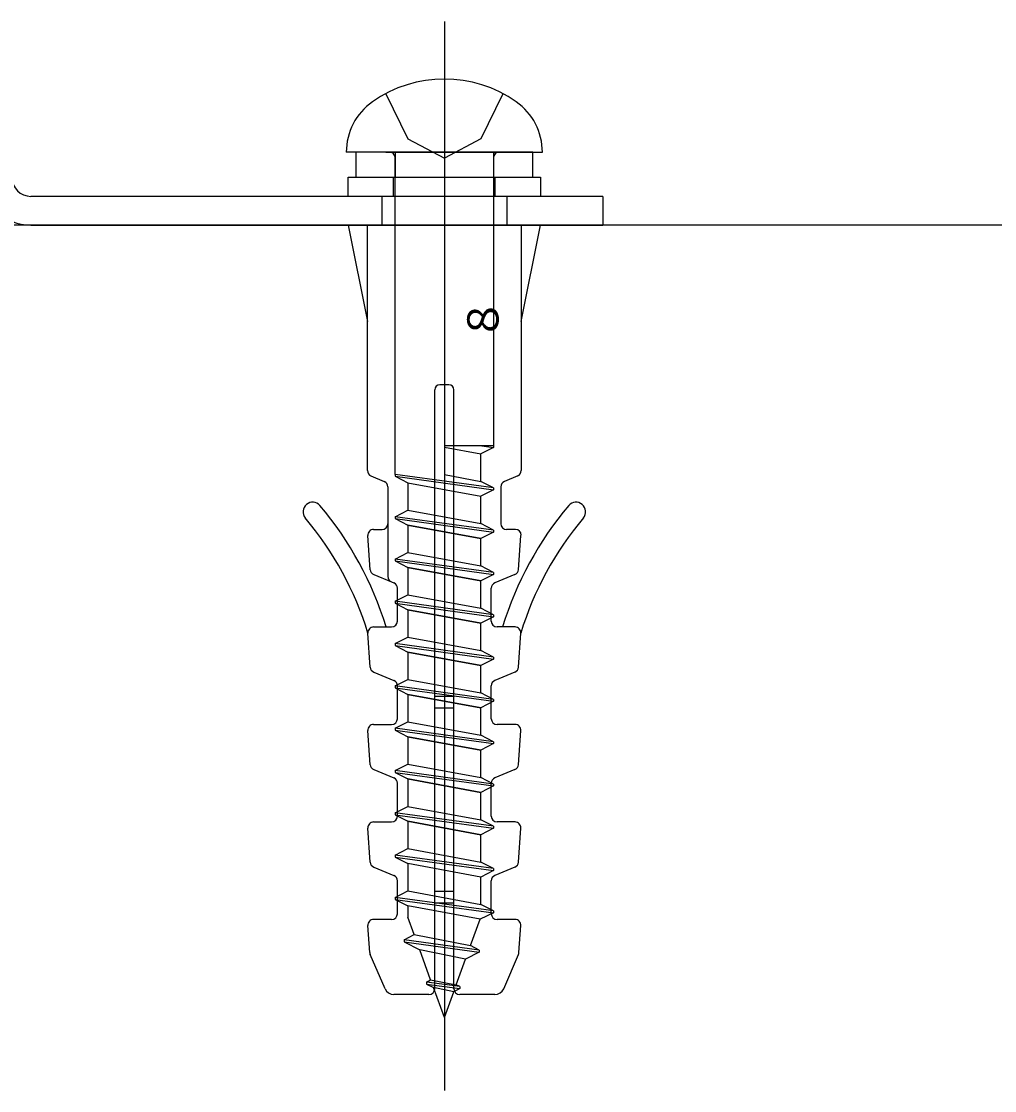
# Model space of a CAD drawing. Units: millimetres, scale not verified. Extents: x -875 to 875, y -1318 to 1308.
# Drawn here: x -717.5 to -666.9, y -1163 to -1107.4 of the extents above; entities that cross this region are included whole.
import ezdxf
from ezdxf.enums import TextEntityAlignment as Align

# ---------------------------------------------------------------- set-up
doc = ezdxf.new("R2010")
doc.units = ezdxf.units.MM
doc.header["$LTSCALE"] = 8
for name, color, linetype in [('0-4_YKK_12', 2, 'Continuous'), ('0-5_YKK_13', 4, 'Continuous'), ('0-8_YSS_K', 3, 'Continuous')]:
    doc.layers.add(name, color=color, linetype=linetype)
doc.styles.add('ＭＳ ゴシック', font='')
doc.styles.get('ＭＳ ゴシック').set_extended_font_data('MS Gothic')

msp = doc.modelspace()

# ---------------------------------------------------------------- linework, layer by layer
at = {"layer": '0-4_YKK_12'}
for p, q in [((-695.5, -1107.4), (-695.5, -1162.201)), ((-695.5, -1113), (-695.5, -1163))]:
    msp.add_line(p, q, dxfattribs=at)
at = {"layer": '0-5_YKK_13'}
for p, q in [((-698.55, -1114.2), (-700.6, -1114.2)), ((-698.55, -1114.2), (-690.4, -1114.2)), ((-698.05, -1114.2), (-698.05, -1115.5)), ((-692.95, -1114.2), (-692.95, -1115.5)), ((-698.05, -1130.957), (-698.05, -1114.5)), ((-692.95, -1114.5), (-692.95, -1129.454)), ((-698.15, -1116.5), (-698.15, -1115.5)), ((-692.85, -1116.5), (-692.85, -1115.5)), ((-687.25, -1116.5), (-717, -1116.5)), ((-698.75, -1116.5), (-698.75, -1118)), ((-692.25, -1116.5), (-692.25, -1118)), ((-687.25, -1116.5), (-687.25, -1118)), ((-717, -1118), (-687.25, -1118)), ((-700.5, -1118), (-690.5, -1118)), ((-700.5, -1118), (-699.5, -1123)), ((-699.5, -1130.76), (-699.5, -1118)), ((-691.5, -1118), (-691.5, -1130.76)), ((-691.5, -1123), (-690.5, -1118)), ((-695.26, -1126.3), (-695.74, -1126.3)), ((-696, -1157.7), (-696, -1126.56)), ((-695, -1157.7), (-695, -1126.56)), ((-695.5, -1129.457), (-692.95, -1129.457)), ((-695.5, -1129.457), (-695.5, -1130.968)), ((-695.5, -1129.545), (-693.6, -1129.895)), ((-693.679, -1129.457), (-692.95, -1129.557)), ((-692.95, -1129.557), (-693.6, -1129.895)), ((-692.95, -1129.457), (-692.95, -1129.557)), ((-693.6, -1131.318), (-693.6, -1129.895)), ((-699.315, -1131.037), (-698.625, -1131.325)), ((-698.05, -1130.957), (-698.05, -1131.057)), ((-692.95, -1131.657), (-698.05, -1130.957)), ((-698.05, -1131.057), (-697.4, -1131.395)), ((-698.05, -1131.057), (-692.95, -1131.757)), ((-697.4, -1131.395), (-697.4, -1132.818)), ((-697.4, -1131.395), (-693.6, -1132.095)), ((-695.5, -1130.968), (-693.6, -1131.318)), ((-692.95, -1131.657), (-693.6, -1131.318)), ((-691.685, -1131.037), (-692.375, -1131.325)), ((-698.44, -1131.602), (-698.44, -1136.272)), ((-692.56, -1131.602), (-692.56, -1133.52)), ((-693.6, -1133.518), (-693.6, -1132.095)), ((-698.05, -1133.157), (-697.4, -1132.818)), ((-697.4, -1132.818), (-693.6, -1133.518)), ((-698.05, -1133.157), (-698.05, -1133.257)), ((-692.95, -1133.857), (-698.05, -1133.157)), ((-698.05, -1133.257), (-697.4, -1133.595)), ((-698.05, -1133.257), (-692.95, -1133.957)), ((-697.4, -1133.595), (-697.4, -1135.018)), ((-692.95, -1133.857), (-693.6, -1133.518)), ((-699.354, -1135.912), (-699.478, -1134.141)), ((-699.178, -1133.82), (-698.74, -1133.82)), ((-692.95, -1133.957), (-693.6, -1134.295)), ((-692.95, -1133.857), (-692.95, -1133.957)), ((-691.8, -1133.82), (-692.26, -1133.82)), ((-691.646, -1135.912), (-691.522, -1134.141)), ((-693.6, -1135.718), (-693.6, -1134.295)), ((-698.05, -1135.357), (-697.4, -1135.018)), ((-697.4, -1135.018), (-693.6, -1135.718)), ((-698.05, -1135.357), (-698.05, -1135.457)), ((-692.95, -1136.057), (-698.05, -1135.357)), ((-698.05, -1135.457), (-697.4, -1135.795)), ((-698.05, -1135.457), (-692.95, -1136.157)), ((-697.4, -1135.795), (-697.4, -1137.218)), ((-693.6, -1136.495), (-697.4, -1135.795)), ((-697.4, -1135.795), (-693.6, -1136.495)), ((-692.95, -1136.057), (-693.6, -1135.718)), ((-699.17, -1136.168), (-698.255, -1136.549)), ((-692.95, -1136.157), (-693.6, -1136.495)), ((-692.95, -1136.057), (-692.95, -1136.157)), ((-691.83, -1136.168), (-692.875, -1136.603)), ((-698.255, -1136.549), (-698.125, -1136.603)), ((-697.94, -1138.59), (-697.94, -1136.88)), ((-693.06, -1138.59), (-693.06, -1136.88)), ((-698.05, -1137.557), (-697.4, -1137.218)), ((-692.95, -1138.257), (-698.05, -1137.557)), ((-697.4, -1137.218), (-693.6, -1137.918)), ((-698.05, -1137.657), (-692.95, -1138.357)), ((-697.4, -1137.995), (-697.4, -1139.418)), ((-693.6, -1138.695), (-697.4, -1137.995)), ((-697.4, -1137.995), (-693.6, -1138.695)), ((-692.95, -1138.357), (-693.6, -1138.695)), ((-692.95, -1138.257), (-692.95, -1138.357)), ((-699.354, -1140.982), (-699.478, -1139.211)), ((-699.178, -1138.89), (-698.24, -1138.89)), ((-693.6, -1140.118), (-693.6, -1138.695)), ((-691.822, -1138.89), (-692.76, -1138.89)), ((-691.646, -1140.982), (-691.522, -1139.211)), ((-698.05, -1139.757), (-697.4, -1139.418)), ((-692.95, -1140.457), (-698.05, -1139.757)), ((-697.4, -1139.418), (-693.6, -1140.118)), ((-698.05, -1139.857), (-692.95, -1140.557)), ((-697.4, -1140.195), (-697.4, -1141.618)), ((-693.6, -1140.895), (-697.4, -1140.195)), ((-697.4, -1140.195), (-693.6, -1140.895)), ((-692.95, -1140.457), (-693.6, -1140.118)), ((-693.6, -1142.318), (-693.6, -1140.895)), ((-699.17, -1141.238), (-698.125, -1141.673)), ((-691.83, -1141.238), (-692.875, -1141.673)), ((-698.05, -1141.957), (-697.4, -1141.618)), ((-698.05, -1141.957), (-698.05, -1142.057)), ((-692.95, -1142.657), (-698.05, -1141.957)), ((-697.94, -1143.66), (-697.94, -1141.95)), ((-697.4, -1141.618), (-693.6, -1142.318)), ((-693.06, -1143.66), (-693.06, -1141.95)), ((-698.05, -1142.057), (-697.4, -1142.395)), ((-698.05, -1142.057), (-692.95, -1142.757)), ((-697.4, -1142.395), (-697.4, -1143.818)), ((-693.6, -1143.095), (-697.4, -1142.395)), ((-697.4, -1142.395), (-693.6, -1143.095)), ((-695, -1142.505), (-696, -1142.505)), ((-692.95, -1142.657), (-693.6, -1142.318)), ((-695, -1143.105), (-696, -1143.105)), ((-692.95, -1142.757), (-693.6, -1143.095)), ((-693.6, -1144.518), (-693.6, -1143.095)), ((-692.95, -1142.657), (-692.95, -1142.757)), ((-699.178, -1143.96), (-698.24, -1143.96)), ((-698.05, -1144.157), (-697.4, -1143.818)), ((-698.05, -1144.157), (-698.05, -1144.257)), ((-692.95, -1144.857), (-698.05, -1144.157)), ((-697.4, -1143.818), (-693.6, -1144.518)), ((-691.822, -1143.96), (-692.76, -1143.96)), ((-699.354, -1146.052), (-699.478, -1144.281)), ((-698.05, -1144.257), (-697.4, -1144.595)), ((-698.05, -1144.257), (-692.95, -1144.957)), ((-697.4, -1144.595), (-697.4, -1146.018)), ((-693.6, -1145.295), (-697.4, -1144.595)), ((-697.4, -1144.595), (-693.6, -1145.295)), ((-692.95, -1144.857), (-693.6, -1144.518)), ((-691.646, -1146.052), (-691.522, -1144.281)), ((-693.6, -1146.718), (-693.6, -1145.295)), ((-699.17, -1146.308), (-698.125, -1146.743)), ((-698.05, -1146.357), (-697.4, -1146.018)), ((-698.05, -1146.357), (-698.05, -1146.457)), ((-692.95, -1147.057), (-698.05, -1146.357)), ((-698.05, -1146.457), (-697.4, -1146.795)), ((-698.05, -1146.457), (-692.95, -1147.157)), ((-697.4, -1146.018), (-693.6, -1146.718)), ((-691.83, -1146.308), (-692.875, -1146.743)), ((-697.94, -1148.73), (-697.94, -1147.02)), ((-697.4, -1146.795), (-697.4, -1148.218)), ((-693.6, -1147.495), (-697.4, -1146.795)), ((-697.4, -1146.795), (-693.6, -1147.495)), ((-692.95, -1147.057), (-693.6, -1146.718)), ((-693.06, -1148.73), (-693.06, -1147.02)), ((-692.95, -1147.157), (-693.6, -1147.495)), ((-693.6, -1148.918), (-693.6, -1147.495)), ((-692.95, -1147.057), (-692.95, -1147.157)), ((-698.05, -1148.557), (-697.4, -1148.218)), ((-692.95, -1149.257), (-698.05, -1148.557)), ((-698.05, -1148.657), (-692.95, -1149.357)), ((-697.4, -1148.218), (-693.6, -1148.918)), ((-699.178, -1149.03), (-698.24, -1149.03)), ((-697.4, -1148.995), (-697.4, -1150.418)), ((-693.6, -1149.695), (-697.4, -1148.995)), ((-697.4, -1148.995), (-693.6, -1149.695)), ((-692.95, -1149.257), (-693.6, -1148.918)), ((-691.822, -1149.03), (-692.76, -1149.03)), ((-699.354, -1151.122), (-699.478, -1149.351)), ((-692.95, -1149.357), (-693.6, -1149.695)), ((-693.6, -1151.118), (-693.6, -1149.695)), ((-692.95, -1149.257), (-692.95, -1149.357)), ((-691.646, -1151.122), (-691.522, -1149.351)), ((-698.05, -1150.757), (-697.4, -1150.418)), ((-698.05, -1150.757), (-698.05, -1150.857)), ((-692.95, -1151.457), (-698.05, -1150.757)), ((-698.05, -1150.857), (-697.4, -1151.195)), ((-698.05, -1150.857), (-692.95, -1151.557)), ((-697.4, -1150.418), (-693.6, -1151.118)), ((-699.17, -1151.378), (-698.125, -1151.813)), ((-697.4, -1151.195), (-697.4, -1152.618)), ((-693.6, -1151.895), (-697.4, -1151.195)), ((-692.95, -1151.457), (-693.6, -1151.118)), ((-691.83, -1151.378), (-692.875, -1151.813)), ((-693.6, -1153.318), (-693.6, -1151.895)), ((-697.94, -1153.8), (-697.94, -1152.09)), ((-693.06, -1153.8), (-693.06, -1152.09)), ((-698.05, -1152.957), (-697.4, -1152.618)), ((-698.05, -1152.957), (-698.05, -1153.057)), ((-692.95, -1153.657), (-698.05, -1152.957)), ((-698.05, -1153.057), (-697.4, -1153.395)), ((-698.05, -1153.057), (-692.95, -1153.757)), ((-697.4, -1152.618), (-693.6, -1153.318)), ((-695, -1152.645), (-696, -1152.645)), ((-697.4, -1153.395), (-697.4, -1153.981)), ((-693.639, -1154.088), (-697.4, -1153.395)), ((-695, -1153.245), (-696, -1153.245)), ((-692.95, -1153.657), (-693.6, -1153.318)), ((-692.95, -1153.657), (-692.95, -1153.757)), ((-698.24, -1154.1), (-699.178, -1154.1)), ((-697.072, -1154.883), (-697.4, -1153.981)), ((-694.138, -1155.459), (-693.639, -1154.088)), ((-692.95, -1153.757), (-693.639, -1154.088)), ((-691.822, -1154.1), (-692.76, -1154.1)), ((-699.379, -1155.824), (-699.478, -1154.421)), ((-691.621, -1155.824), (-691.522, -1154.421)), ((-697.597, -1155.157), (-697.072, -1154.883)), ((-693.688, -1155.693), (-697.597, -1155.157)), ((-697.597, -1155.257), (-693.688, -1155.793)), ((-697.072, -1154.883), (-694.138, -1155.459)), ((-698.586, -1157.699), (-699.355, -1155.922)), ((-696.212, -1157.245), (-696.781, -1155.682)), ((-694.393, -1156.16), (-696.781, -1155.682)), ((-693.688, -1155.793), (-694.393, -1156.16)), ((-693.688, -1155.693), (-694.138, -1155.459)), ((-693.688, -1155.693), (-693.688, -1155.793)), ((-692.414, -1157.699), (-691.645, -1155.922)), ((-694.881, -1157.499), (-694.393, -1156.16)), ((-696.427, -1157.357), (-696.212, -1157.245)), ((-694.699, -1157.594), (-696.427, -1157.357)), ((-696.427, -1157.457), (-694.699, -1157.694)), ((-696.212, -1157.245), (-694.881, -1157.499)), ((-694.699, -1157.594), (-694.881, -1157.499)), ((-696.3, -1158), (-698.127, -1158)), ((-695.5, -1159.201), (-696.066, -1157.645)), ((-695.011, -1157.856), (-696.066, -1157.645)), ((-695.5, -1159.201), (-695.011, -1157.856)), ((-694.699, -1157.694), (-695.011, -1157.856)), ((-692.873, -1158), (-694.7, -1158)), ((-694.699, -1157.594), (-694.699, -1157.694))]:
    msp.add_line(p, q, dxfattribs=at)
for points in [[(-698.549, -1111.16), (-697.405, -1113.505), (-695.5, -1114.518)], [(-692.451, -1111.16), (-693.595, -1113.505), (-695.5, -1114.518)], [(-692.95, -1131.657), (-692.95, -1131.757), (-693.6, -1132.095)], [(-693.6, -1134.295), (-697.4, -1133.595), (-693.6, -1134.295)], [(-692.95, -1138.257), (-693.6, -1137.918), (-693.6, -1136.495)], [(-698.05, -1137.557), (-698.05, -1137.657), (-697.4, -1137.995)], [(-698.05, -1139.757), (-698.05, -1139.857), (-697.4, -1140.195)], [(-692.95, -1140.457), (-692.95, -1140.557), (-693.6, -1140.895)], [(-692.95, -1144.857), (-692.95, -1144.957), (-693.6, -1145.295)], [(-698.05, -1148.557), (-698.05, -1148.657), (-697.4, -1148.995)], [(-692.95, -1151.457), (-692.95, -1151.557), (-693.6, -1151.895)], [(-697.597, -1155.157), (-697.597, -1155.257), (-696.781, -1155.682)], [(-696.427, -1157.357), (-696.427, -1157.457), (-696.066, -1157.645)]]:
    msp.add_lwpolyline(points, dxfattribs=at)
for points in [[(-690.9, -1114.2), (-700.1, -1114.2), (-700.1, -1115.5), (-690.9, -1115.5)], [(-700.5, -1116.5), (-700.5, -1115.5), (-690.5, -1115.5), (-690.5, -1116.5)]]:
    msp.add_lwpolyline(points, close=True, dxfattribs=at)
for centre, radius, start, end in [((-695.5, -1116.9), 6.5, 54.8473, 125.1527), ((-697.4, -1114.202), 3.2, 125.1527, 179.9668), ((-693.6, -1114.202), 3.2, 0.0332, 54.8473), ((-698.35, -1114.5), 0.3, 0, 90), ((-692.65, -1114.5), 0.3, 90, 180), ((-717, -1115.5), 2.5, 180, 270), ((-717, -1115.5), 1, 180, 270), ((-695.74, -1126.56), 0.26, 90, 180), ((-695.26, -1126.56), 0.26, 0, 90), ((-699.2, -1130.76), 0.3, 180, 247.3801), ((-691.8, -1130.76), 0.3, 292.6199, 0), ((-698.74, -1131.602), 0.3, 0, 67.3801), ((-692.26, -1131.602), 0.3, 112.6199, 180), ((-702.351, -1132.901), 0.5, 40.1696, 220.1696), ((-688.649, -1132.901), 0.5, 319.8304, 139.8304), ((-715.647, -1144.125), 17.9, 17.0046, 40.1696), ((-675.353, -1144.125), 17.9, 139.8304, 162.9954), ((-715.647, -1144.125), 16.9, 16.9037, 40.1696), ((-698.74, -1133.52), 0.3, 270, 0), ((-692.26, -1133.52), 0.3, 180, 270), ((-675.353, -1144.125), 16.9, 139.8304, 163.0963), ((-699.178, -1134.12), 0.3, 90, 184), ((-691.8, -1134.12), 0.3, 0, 90), ((-699.054, -1135.891), 0.3, 184, 247.3801), ((-698.14, -1136.272), 0.3, 180, 247.3801), ((-691.946, -1135.891), 0.3, 292.6199, 356), ((-698.24, -1136.88), 0.3, 0, 67.3801), ((-698.24, -1136.88), 0.3, 0, 67.3801), ((-692.76, -1136.88), 0.3, 112.6199, 180), ((-698.24, -1138.59), 0.3, 270, 0), ((-692.76, -1138.59), 0.3, 180, 270), ((-699.178, -1139.19), 0.3, 90, 184), ((-691.822, -1139.19), 0.3, 356, 90), ((-699.054, -1140.961), 0.3, 184, 247.3801), ((-691.946, -1140.961), 0.3, 292.6199, 356), ((-698.24, -1141.95), 0.3, 0, 67.3801), ((-692.76, -1141.95), 0.3, 112.6199, 180), ((-698.24, -1143.66), 0.3, 270, 0), ((-692.76, -1143.66), 0.3, 180, 270), ((-699.178, -1144.26), 0.3, 90, 184), ((-691.822, -1144.26), 0.3, 356, 90), ((-699.054, -1146.031), 0.3, 184, 247.3801), ((-691.946, -1146.031), 0.3, 292.6199, 356), ((-698.24, -1147.02), 0.3, 0, 67.3801), ((-692.76, -1147.02), 0.3, 112.6199, 180), ((-699.178, -1149.33), 0.3, 90, 184), ((-698.24, -1148.73), 0.3, 270, 0), ((-692.76, -1148.73), 0.3, 180, 270), ((-691.822, -1149.33), 0.3, 356, 90), ((-699.054, -1151.101), 0.3, 184, 247.3801), ((-691.946, -1151.101), 0.3, 292.6199, 356), ((-698.24, -1152.09), 0.3, 0, 67.3801), ((-692.76, -1152.09), 0.3, 112.6199, 180), ((-699.178, -1154.4), 0.3, 90, 184), ((-698.24, -1153.8), 0.3, 270, 0), ((-692.76, -1153.8), 0.3, 180, 270), ((-691.822, -1154.4), 0.3, 356, 90), ((-699.08, -1155.803), 0.3, 184, 203.4287), ((-691.92, -1155.803), 0.3, 336.5713, 356), ((-698.127, -1157.5), 0.5, 203.4287, 270), ((-696.3, -1157.7), 0.3, 270, 0), ((-694.7, -1157.7), 0.3, 180, 270), ((-692.873, -1157.5), 0.5, 270, 336.5713)]:
    msp.add_arc(centre, radius, start, end, dxfattribs=at)
at = {"layer": '0-8_YSS_K'}
msp.add_line((-238.5, -1118), (-850.5, -1118), dxfattribs=at)

# ---------------------------------------------------------------- texts
at = {"layer": '0-5_YKK_13', "style": 'ＭＳ ゴシック'}
msp.add_text('８', height=1.62, rotation=90, dxfattribs=at).set_placement((-692.196, -1124.008), align=Align.BOTTOM_LEFT)

doc.saveas('drawing.dxf')
